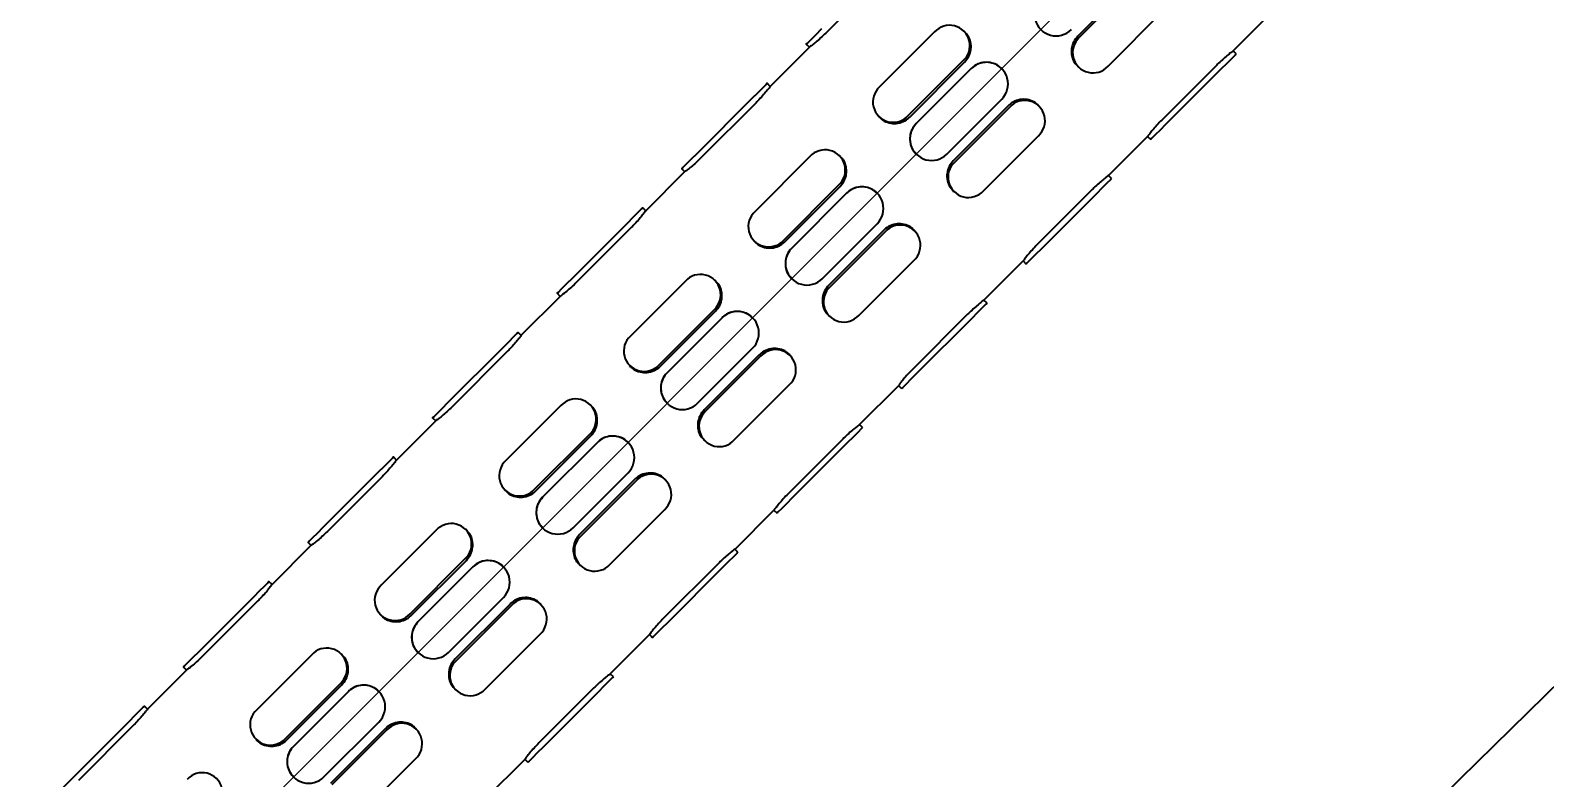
# Model space of a CAD drawing. Extents: x 13 to 1049, y 29 to 427.
# Drawn here: x 172.66 to 207.73, y 141.69 to 159 of the extents above; entities that cross this region are included whole.
import ezdxf

# ---------------------------------------------------------------- set-up
doc = ezdxf.new("R2010")
doc.units = 0
doc.header["$LTSCALE"] = 23.1
doc.header["$MEASUREMENT"] = 0
doc.linetypes.add('CENTERX2', pattern=[20.32, 12.7, -2.54, 2.54, -2.54])
doc.layers.get('0').update_dxf_attribs({"linetype": 'CONTINUOUS'})
doc.layers.get('Defpoints').update_dxf_attribs({"linetype": 'CONTINUOUS'})
doc.layers.add('10', color=7, linetype='CONTINUOUS')
doc.layers.add('中心线层', color=1, linetype='CENTERX2', lineweight=25)
doc.styles.add('SLDTEXTSTYLE0', font='')
doc.styles.get('SLDTEXTSTYLE0').set_extended_font_data('汉仪长仿宋体')
doc.dimstyles.new('SLDDIMSTYLE0', dxfattribs={"dimtxt": 3.5, "dimasz": 4.08, "dimexe": 0, "dimexo": 0.0625, "dimgap": 0.875, "dimtad": 2, "dimdec": 0, "dimlfac": 5, "dimrnd": 1e-09, "dimzin": 12, "dimdsep": 46, "dimtxsty": 'SLDTEXTSTYLE0', "dimsah": 1, "dimcen": 0.09, "dimadec": 0, "dimazin": 3, "dimtfac": 1, "dimtdec": 0, "dimtofl": 0, "dimtmove": 0, "dimatfit": 3, "dimfxl": 0, "dimfrac": 2, "dimtolj": 1, "dimtzin": 12, "dimarcsym": 0})
doc.dimstyles.new('SLDDIMSTYLE1', dxfattribs={"dimtxt": 3.5, "dimasz": 4.08, "dimexe": 0, "dimexo": 0.0625, "dimgap": 0.875, "dimtad": 2, "dimlfac": 5, "dimrnd": 1e-09, "dimzin": 12, "dimdsep": 46, "dimtxsty": 'SLDTEXTSTYLE0', "dimsah": 1, "dimcen": 0.09, "dimadec": 0, "dimazin": 3, "dimtfac": 1, "dimtofl": 0, "dimtmove": 0, "dimatfit": 3, "dimfxl": 0, "dimfrac": 2, "dimtolj": 1, "dimtzin": 12, "dimarcsym": 0})
doc.dimstyles.get("Standard").update_dxf_attribs({"dimtxt": 2.5, "dimasz": 0.18, "dimexe": 0.18, "dimexo": 0.0625, "dimgap": 0.09, "dimtad": 0, "dimtih": 1, "dimtoh": 1, "dimdec": 4, "dimzin": 0, "dimdsep": 46, "dimtxsty": 'Standard', "dimcen": 0.09, "dimadec": 0, "dimazin": 0, "dimtp": 0.001, "dimtm": 0.001, "dimtfac": 0.6, "dimtdec": 4, "dimtofl": 0, "dimtmove": 0, "dimatfit": 0, "dimfxl": 0, "dimtolj": 1, "dimtzin": 0, "dimarcsym": 0})

# ---------------------------------------------------------------- blocks, each defined once
blk = doc.blocks.new('*D14')
at = {"layer": '10', "color": 0, "lineweight": -2}
for p, q in [((212.199, 175.066), (225.747, 161.249)), ((163.514, 100.228), (222.834, 158.392)), ((147.052, 111.189), (160.6, 97.371))]:
    blk.add_line(p, q, dxfattribs=at)
at = {"layer": '10', "color": 0}
for points in [[(223.31, 157.907), (222.358, 158.878), (225.747, 161.249)], [(163.038, 100.713), (163.99, 99.742), (160.6, 97.371)]]:
    blk.add_solid(points, dxfattribs=at)
at = {"layer": 'Defpoints', "color": 0}
for p in [(212.155, 175.111), (225.747, 161.249), (147.008, 111.234)]:
    blk.add_point(p, dxfattribs=at)
at = {"layer": '10', "color": 0, "insert": (195.566, 130.431), "char_height": 3.5, "attachment_point": 2, "rotation": 44.4363, "style": 'SLDTEXTSTYLE0'}
blk.add_mtext('\\A1;450', dxfattribs=at)
blk = doc.blocks.new('*D15')
at = {"layer": '10', "color": 0, "lineweight": -2}
blk.add_arc((147.808, 110.764), 11.758, 64.9822, 160.0178, dxfattribs=at)
at = {"layer": '10', "color": 0}
for points in [[(152.391, 120.862), (153.171, 121.976), (156.123, 119.079)], [(136.088, 114.9), (137.428, 114.664), (136.05, 110.764)]]:
    blk.add_solid(points, dxfattribs=at)
at = {"layer": 'Defpoints', "color": 0}
for p in [(212.021, 174.977), (147.808, 122.522), (149.242, 112.198), (57.008, 110.764), (145.323, 110.764)]:
    blk.add_point(p, dxfattribs=at)
at = {"layer": '10', "color": 0, "insert": (136.457, 123.269), "char_height": 3.5, "attachment_point": 1, "rotation": 25.0283, "style": 'SLDTEXTSTYLE0'}
blk.add_mtext('\\A1;135%%d', dxfattribs=at)
blk = doc.blocks.new('*D19')
at = {"color": 0, "lineweight": -2}
for p, q in [((212.199, 174.066), (212.199, 81.206)), ((57.008, 109.702), (57.008, 81.206)), ((61.008, 82.206), (208.199, 82.206))]:
    blk.add_line(p, q, dxfattribs=at)
at = {"color": 0}
for points in [[(61.008, 82.873), (61.008, 81.54), (57.008, 82.206)], [(208.199, 81.54), (208.199, 82.873), (212.199, 82.206)]]:
    blk.add_solid(points, dxfattribs=at)
at = {"layer": 'Defpoints', "color": 0}
for p in [(212.199, 175.066), (57.008, 110.702), (212.199, 82.206)]:
    blk.add_point(p, dxfattribs=at)
at = {"color": 0, "insert": (134.604, 85.206), "char_height": 4, "attachment_point": 5}
blk.add_mtext('\\A1;775', dxfattribs=at)
blk = doc.blocks.new('*D20')
at = {"color": 0, "lineweight": -2}
for p, q in [((211.155, 175.111), (37.892, 175.111)), ((38.892, 171.111), (38.892, 114.702)), ((56.008, 110.702), (37.892, 110.702))]:
    blk.add_line(p, q, dxfattribs=at)
at = {"color": 0}
for points in [[(39.559, 171.111), (38.225, 171.111), (38.892, 175.111)], [(38.225, 114.702), (39.559, 114.702), (38.892, 110.702)]]:
    blk.add_solid(points, dxfattribs=at)
at = {"layer": 'Defpoints', "color": 0}
for p in [(212.155, 175.111), (38.892, 110.702), (57.008, 110.702)]:
    blk.add_point(p, dxfattribs=at)
at = {"color": 0, "insert": (35.892, 142.906), "char_height": 4, "attachment_point": 5, "rotation": 90}
blk.add_mtext('\\A1;332', dxfattribs=at)

msp = doc.modelspace()

# ---------------------------------------------------------------- linework, layer by layer
at = {"color": 7, "linetype": 'Continuous', "lineweight": 25}
for p, q in [((192.35318, 160.20796), (191.08038, 158.93516)), ((198.19356, 160.13756), (196.92077, 158.86477)), ((198.22644, 160.10468), (196.95365, 158.83189)), ((197.61807, 158.16747), (198.89086, 159.44026)), ((200.51163, 158.5178), (201.42557, 159.43175)), ((193.60012, 158.96101), (192.32733, 157.68822)), ((194.31032, 158.95793), (194.28593, 158.98231)), ((190.70579, 158.61146), (189.79184, 157.69751)), ((190.63068, 158.67777), (190.70201, 158.60643)), ((192.99184, 157.02371), (194.26463, 158.29651)), ((193.02469, 156.99086), (194.29748, 158.26366)), ((200.13715, 158.19397), (198.86436, 156.92118)), ((200.58674, 158.45149), (200.5154, 158.52283)), ((194.44947, 158.11166), (193.17668, 156.83887)), ((194.44949, 158.11164), (193.1767, 156.83885)), ((195.1566, 158.11164), (195.15658, 158.11166)), ((196.9079, 158.17054), (196.93231, 158.14613)), ((200.23325, 158.09788), (198.96045, 156.82509)), ((189.79691, 157.70134), (189.72558, 157.77267)), ((188.09917, 156.14639), (189.37197, 157.41918)), ((189.37209, 157.41906), (188.09929, 156.14626)), ((189.46818, 157.32296), (188.19539, 156.05017)), ((193.8838, 156.13175), (195.1566, 157.40454)), ((195.30857, 157.25257), (194.03577, 155.97978)), ((195.34145, 157.21969), (194.06865, 155.9469)), ((196.02721, 157.24103), (196.0028, 157.26544)), ((192.30603, 157.00241), (192.33042, 156.97803)), ((194.73308, 155.28247), (196.00587, 156.55527)), ((197.62663, 155.63281), (198.54058, 156.54675)), ((198.53551, 156.54293), (198.60684, 156.47159)), ((191.42532, 156.07293), (191.40093, 156.09732)), ((193.17669, 156.13176), (193.1767, 156.13175)), ((187.74568, 155.79277), (187.81702, 155.72144)), ((190.71513, 156.07602), (189.44234, 154.80322)), ((187.82079, 155.72646), (186.90685, 154.81251)), ((190.10684, 154.13872), (191.37963, 155.41151)), ((197.70174, 155.5665), (197.63041, 155.63783)), ((190.13969, 154.10587), (191.41248, 155.37866)), ((191.56448, 155.22667), (190.29169, 153.95387)), ((191.56449, 155.22665), (190.2917, 153.95386)), ((192.2716, 155.22665), (192.27159, 155.22666)), ((194.0229, 155.28554), (194.04731, 155.26113)), ((197.25216, 155.30898), (195.97936, 154.03619)), ((197.34825, 155.21288), (196.07546, 153.94009)), ((186.91192, 154.81634), (186.84058, 154.88767)), ((185.21418, 153.26139), (186.48697, 154.53418)), ((186.48709, 154.53406), (185.2143, 153.26127)), ((186.58319, 154.43797), (185.31039, 153.16517)), ((190.99881, 153.24675), (192.2716, 154.51954)), ((192.42357, 154.36757), (191.15078, 153.09478)), ((192.45645, 154.33469), (191.18366, 153.0619)), ((193.14222, 154.35603), (193.11781, 154.38044)), ((189.42103, 154.11742), (189.44542, 154.09303)), ((191.84808, 152.39748), (193.12087, 153.67027)), ((194.74164, 152.74781), (195.65558, 153.66176)), ((195.65051, 153.65793), (195.72184, 153.5866)), ((187.83013, 153.19102), (186.55734, 151.91823)), ((188.54032, 153.18793), (188.51594, 153.21232)), ((190.29169, 153.24676), (190.2917, 153.24675)), ((184.9358, 152.84147), (184.02185, 151.92752)), ((184.86068, 152.90778), (184.93202, 152.83644)), ((194.81675, 152.6815), (194.74541, 152.75284)), ((187.22184, 151.25372), (188.49464, 152.52652)), ((187.25469, 151.22087), (188.52749, 152.49366)), ((188.67948, 152.34167), (187.40669, 151.06888)), ((188.6795, 152.34165), (187.40671, 151.06886)), ((189.3866, 152.34165), (189.38659, 152.34167)), ((191.13791, 152.40054), (191.16232, 152.37614)), ((194.36716, 152.42398), (193.09437, 151.15119)), ((194.46326, 152.32789), (193.19046, 151.0551)), ((184.02692, 151.93134), (183.95559, 152.00268)), ((182.32918, 150.37639), (183.60197, 151.64919)), ((183.6021, 151.64906), (182.3293, 150.37627)), ((183.69819, 151.55297), (182.4254, 150.28018)), ((188.11381, 150.36175), (189.3866, 151.63455)), ((186.53604, 151.23242), (186.56042, 151.20804)), ((189.53857, 151.48258), (188.26578, 150.20979)), ((189.57146, 151.4497), (188.29866, 150.1769)), ((190.25722, 151.47104), (190.23281, 151.49545)), ((188.96308, 149.51248), (190.23588, 150.78527)), ((191.85664, 149.86282), (192.77059, 150.77676)), ((192.76551, 150.77294), (192.83685, 150.7016)), ((184.94514, 150.30602), (183.67234, 149.03323)), ((185.65533, 150.30294), (185.63094, 150.32733)), ((187.40669, 150.36177), (187.40671, 150.36175)), ((182.0508, 149.95647), (181.13685, 149.04252)), ((181.97569, 150.02278), (182.04702, 149.95144)), ((191.93175, 149.79651), (191.86042, 149.86784)), ((184.33685, 148.36873), (185.60964, 149.64152)), ((184.3697, 148.33588), (185.64249, 149.60867)), ((185.79449, 149.45667), (184.52169, 148.18388)), ((185.7945, 149.45666), (184.52171, 148.18387)), ((186.50161, 149.45666), (186.5016, 149.45667)), ((188.25291, 149.51555), (188.27732, 149.49114)), ((191.48217, 149.53899), (190.20937, 148.26619)), ((191.57826, 149.44289), (190.30547, 148.1701)), ((181.14193, 149.04635), (181.07059, 149.11768)), ((179.44419, 147.4914), (180.71698, 148.76419)), ((180.7171, 148.76407), (179.44431, 147.49128)), ((185.22882, 147.47676), (186.50161, 148.74955)), ((180.81319, 148.66797), (179.5404, 147.39518)), ((186.65358, 148.59758), (185.38079, 147.32479)), ((186.68646, 148.5647), (185.41367, 147.29191)), ((187.37222, 148.58604), (187.34781, 148.61045)), ((183.65104, 148.34743), (183.67543, 148.32304)), ((186.07809, 146.62749), (187.35088, 147.90028)), ((188.97165, 146.97782), (189.88559, 147.89177)), ((189.88052, 147.88794), (189.95185, 147.81661)), ((182.06014, 147.42103), (180.78735, 146.14824)), ((182.77033, 147.41794), (182.74595, 147.44233)), ((184.5217, 147.47677), (184.52171, 147.47676)), ((179.1658, 147.07147), (178.25186, 146.15753)), ((179.09069, 147.13778), (179.16203, 147.06645)), ((189.04676, 146.91151), (188.97542, 146.98285)), ((181.45185, 145.48373), (182.72464, 146.75652)), ((181.4847, 145.45088), (182.7575, 146.72367)), ((185.36792, 146.63055), (185.39233, 146.60614)), ((188.59717, 146.65399), (187.32438, 145.3812)), ((182.90949, 146.57168), (181.6367, 145.29889)), ((182.90951, 146.57166), (181.63671, 145.29887)), ((183.61661, 146.57166), (183.6166, 146.57167)), ((188.69326, 146.5579), (187.42047, 145.2851)), ((178.25693, 146.16135), (178.1856, 146.23269)), ((176.55919, 144.6064), (177.83198, 145.87919)), ((177.8321, 145.87907), (176.55931, 144.60628)), ((177.9282, 145.78298), (176.65541, 144.51019)), ((182.34382, 144.59176), (183.61661, 145.86456)), ((183.76858, 145.71259), (182.49579, 144.43979)), ((183.80146, 145.6797), (182.52867, 144.40691)), ((184.48723, 145.70105), (184.46282, 145.72546)), ((180.76605, 145.46243), (180.79043, 145.43804)), ((183.19309, 143.74249), (184.46589, 145.01528)), ((186.08665, 144.09282), (187.0006, 145.00677)), ((186.99552, 145.00295), (187.06686, 144.93161)), ((179.17514, 144.53603), (177.90235, 143.26324)), ((179.88534, 144.53295), (179.86095, 144.55733)), ((181.6367, 144.59178), (181.63671, 144.59176)), ((176.28081, 144.18648), (175.36686, 143.27253)), ((176.2057, 144.25279), (176.27703, 144.18145)), ((178.56686, 142.59874), (179.83965, 143.87153)), ((178.59971, 142.56589), (179.8725, 143.83868)), ((186.16176, 144.02651), (186.09043, 144.09785)), ((180.02449, 143.68668), (178.7517, 142.41389)), ((180.02451, 143.68667), (178.75172, 142.41387)), ((180.73162, 143.68667), (180.73161, 143.68668)), ((182.48292, 143.74556), (182.50733, 143.72115)), ((185.71217, 143.769), (184.43938, 142.4962)), ((185.80827, 143.6729), (184.53548, 142.40011)), ((175.37194, 143.27636), (175.3006, 143.34769)), ((173.67419, 141.72141), (174.94699, 142.9942)), ((174.94711, 142.99408), (173.67432, 141.72129)), ((175.0432, 142.89798), (173.77041, 141.62519)), ((179.45883, 141.70677), (180.73162, 142.97956)), ((180.88359, 142.82759), (179.61079, 141.5548)), ((180.91647, 142.79471), (179.64368, 141.52192)), ((181.60223, 142.81605), (181.57782, 142.84046)), ((177.88105, 142.57743), (177.90544, 142.55305)), ((180.3081, 140.8575), (181.58089, 142.13029)), ((183.20165, 141.20783), (184.1156, 142.12178)), ((184.11053, 142.11795), (184.18186, 142.04662)), ((178.75171, 141.70678), (178.75172, 141.70677))]:
    msp.add_line(p, q, dxfattribs=at)
at = {"color": 7, "linetype": 'Continuous', "lineweight": 25, "flags": 128}
for points in [[(190.98429, 159.03126), (190.84899, 158.89597), (190.73427, 158.78128), (190.65761, 158.70466), (190.63068, 158.67777), (190.65757, 158.7047), (190.73419, 158.78136), (190.84887, 158.89608), (190.98417, 159.03138)], [(200.58674, 158.45149), (200.55985, 158.42456), (200.48323, 158.3479), (200.36854, 158.23318), (200.23325, 158.09788)], [(189.37197, 157.41918), (189.50727, 157.55447), (189.62198, 157.66916), (189.69864, 157.74578), (189.72558, 157.77267), (189.69869, 157.74573), (189.62207, 157.66907), (189.50738, 157.55436), (189.37209, 157.41906)], [(198.96045, 156.82509), (198.82515, 156.68979), (198.71044, 156.5751), (198.63378, 156.49848), (198.60684, 156.47159)], [(188.09929, 156.14626), (187.96399, 156.01097), (187.84928, 155.89628), (187.77262, 155.81966), (187.74568, 155.79277), (187.77257, 155.81971), (187.84919, 155.89637), (187.96388, 156.01108), (188.09917, 156.14639)], [(197.70174, 155.5665), (197.67485, 155.53956), (197.59823, 155.4629), (197.48355, 155.34819), (197.34825, 155.21288)], [(186.48697, 154.53418), (186.62227, 154.66948), (186.73699, 154.78416), (186.81365, 154.86079), (186.84058, 154.88767), (186.81369, 154.86074), (186.73707, 154.78408), (186.62239, 154.66936), (186.48709, 154.53406)], [(196.07546, 153.94009), (195.94016, 153.8048), (195.82544, 153.69011), (195.74878, 153.61349), (195.72184, 153.5866)], [(185.2143, 153.26127), (185.079, 153.12597), (184.96428, 153.01129), (184.88762, 152.93467), (184.86068, 152.90778), (184.88757, 152.93471), (184.9642, 153.01137), (185.07888, 153.12609), (185.21418, 153.26139)], [(194.81675, 152.6815), (194.78986, 152.65457), (194.71324, 152.57791), (194.59855, 152.46319), (194.46326, 152.32789)], [(183.60197, 151.64919), (183.73728, 151.78448), (183.85199, 151.89917), (183.92865, 151.97579), (183.95559, 152.00268), (183.9287, 151.97574), (183.85208, 151.89908), (183.73739, 151.78437), (183.6021, 151.64906)], [(193.19046, 151.0551), (193.05516, 150.9198), (192.94045, 150.80511), (192.86379, 150.72849), (192.83685, 150.7016)], [(182.3293, 150.37627), (182.194, 150.24098), (182.07929, 150.12629), (182.00262, 150.04967), (181.97569, 150.02278), (182.00258, 150.04972), (182.0792, 150.12638), (182.19389, 150.24109), (182.32918, 150.37639)], [(191.93175, 149.79651), (191.90486, 149.76957), (191.82824, 149.69291), (191.71355, 149.5782), (191.57826, 149.44289)], [(180.71698, 148.76419), (180.85228, 148.89948), (180.967, 149.01417), (181.04366, 149.09079), (181.07059, 149.11768), (181.0437, 149.09075), (180.96708, 149.01409), (180.85239, 148.89937), (180.7171, 148.76407)], [(190.30547, 148.1701), (190.17016, 148.03481), (190.05545, 147.92012), (189.97879, 147.8435), (189.95185, 147.81661)], [(179.44431, 147.49128), (179.309, 147.35598), (179.19429, 147.24129), (179.11763, 147.16467), (179.09069, 147.13778), (179.11758, 147.16472), (179.1942, 147.24138), (179.30889, 147.35609), (179.44419, 147.4914)], [(189.04676, 146.91151), (189.01987, 146.88457), (188.94325, 146.80791), (188.82856, 146.6932), (188.69326, 146.5579)], [(177.83198, 145.87919), (177.96729, 146.01449), (178.082, 146.12918), (178.15866, 146.2058), (178.1856, 146.23269), (178.15871, 146.20575), (178.08209, 146.12909), (177.9674, 146.01438), (177.8321, 145.87907)], [(187.42047, 145.2851), (187.28517, 145.14981), (187.17045, 145.03512), (187.09379, 144.9585), (187.06686, 144.93161)], [(176.55931, 144.60628), (176.42401, 144.47099), (176.30929, 144.3563), (176.23263, 144.27968), (176.2057, 144.25279), (176.23259, 144.27972), (176.30921, 144.35638), (176.4239, 144.4711), (176.55919, 144.6064)], [(186.16176, 144.02651), (186.13487, 143.99958), (186.05825, 143.92292), (185.94356, 143.8082), (185.80827, 143.6729)], [(174.94699, 142.9942), (175.08229, 143.12949), (175.197, 143.24418), (175.27367, 143.3208), (175.3006, 143.34769), (175.27371, 143.32076), (175.19709, 143.2441), (175.0824, 143.12938), (174.94711, 142.99408)], [(184.53548, 142.40011), (184.40017, 142.26481), (184.28546, 142.15013), (184.2088, 142.0735), (184.18186, 142.04662)], [(173.67432, 141.72129), (173.53901, 141.58599), (173.4243, 141.4713), (173.34764, 141.39468), (173.3207, 141.36779), (173.34759, 141.39473), (173.42421, 141.47139), (173.5389, 141.5861), (173.67419, 141.72141)]]:
    msp.add_lwpolyline(points, dxfattribs=at)
at = {"color": 7, "linetype": 'Continuous', "lineweight": 25}
for centre, radius, start, end in [((196.41525, 159.37029), 0.5, 134.999999, 315.000001), ((193.949, 158.64538), 0.47046, 312.135388, 137.864612), ((197.2692, 158.48302), 0.47041, 132.129632, 317.870368), ((194.80304, 157.75809), 0.5, 314.999999, 135.000001), ((192.64296, 157.33934), 0.47046, 132.135388, 317.864612), ((195.69031, 156.90413), 0.47041, 312.129632, 137.870368), ((193.53025, 156.4853), 0.5, 134.999999, 315.000001), ((191.06401, 155.76039), 0.47046, 312.135388, 137.864612), ((194.38421, 155.59803), 0.47041, 132.129632, 317.870368), ((191.91805, 154.8731), 0.5, 314.999999, 135.000001), ((189.75796, 154.45435), 0.47046, 132.135388, 317.864612), ((192.80532, 154.01914), 0.47041, 312.129632, 137.870368), ((190.64526, 153.6003), 0.5, 134.999999, 315.000001), ((188.17901, 152.87539), 0.47046, 312.135388, 137.864612), ((191.49921, 152.71303), 0.47041, 132.129632, 317.870368), ((189.03305, 151.9881), 0.5, 314.999999, 135.000001), ((186.87297, 151.56935), 0.47046, 132.135388, 317.864612), ((189.92032, 151.13414), 0.47041, 312.129632, 137.870368), ((187.76026, 150.71531), 0.5, 134.999999, 315.000001), ((185.29401, 149.9904), 0.47046, 312.135388, 137.864612), ((188.61422, 149.82804), 0.47041, 132.129632, 317.870368), ((186.14806, 149.1031), 0.5, 314.999999, 135.000001), ((183.98797, 148.68435), 0.47046, 132.135388, 317.864612), ((187.03533, 148.24915), 0.47041, 312.129632, 137.870368), ((184.87526, 147.83031), 0.5, 134.999999, 315.000001), ((182.40902, 147.1054), 0.47046, 312.135388, 137.864612), ((185.72922, 146.94304), 0.47041, 132.129632, 317.870368), ((183.26306, 146.21811), 0.5, 314.999999, 135.000001), ((181.10298, 145.79936), 0.47046, 132.135388, 317.864612), ((184.15033, 145.36415), 0.47041, 312.129632, 137.870368), ((181.99027, 144.94532), 0.5, 134.999999, 315.000001), ((179.52402, 144.22041), 0.47046, 312.135388, 137.864612), ((182.84423, 144.05804), 0.47041, 132.129632, 317.870368), ((180.37806, 143.33311), 0.5, 314.999999, 135.000001), ((178.21798, 142.91436), 0.47046, 132.135388, 317.864612), ((181.26534, 142.47915), 0.47041, 312.129632, 137.870368), ((179.10527, 142.06032), 0.5, 134.999999, 315.000001), ((176.63903, 141.33541), 0.47046, 312.135388, 137.864612)]:
    msp.add_arc(centre, radius, start, end, dxfattribs=at)
for points, knots in [([(191.08038, 158.93516), (191.0403, 158.89623), (190.96015, 158.81837), (190.84645, 158.72071), (190.75829, 158.65001), (190.70641, 158.61078), (190.70641, 158.61082), (190.70641, 158.61083)], [0, 0, 0, 0, 0.21318005, 0.42630713, 0.64080613, 0.85622026, 1, 1, 1, 1]), ([(194.29748, 158.26366), (194.33316, 158.30699), (194.4045, 158.39366), (194.45083, 158.5587), (194.44357, 158.72481), (194.39345, 158.86601), (194.33074, 158.92869), (194.30567, 158.95375)], [0, 0, 0, 0, 0.21324843, 0.42644388, 0.64101168, 0.85649491, 1, 1, 1, 1]), ([(196.92077, 158.86477), (196.88509, 158.82143), (196.81374, 158.73477), (196.76741, 158.56974), (196.77467, 158.40363), (196.82477, 158.26244), (196.88748, 158.19976), (196.91255, 158.17471)], [0, 0, 0, 0, 0.21324843, 0.42644388, 0.64101168, 0.85649491, 1, 1, 1, 1]), ([(195.15192, 158.1075), (195.14014, 158.12173), (195.09284, 158.17883), (194.97106, 158.23668), (194.80584, 158.2681), (194.63717, 158.23959), (194.51869, 158.17615), (194.46352, 158.12475), (194.44947, 158.11166)], [0, 0, 0, 0, 0.07049632, 0.28294968, 0.49615414, 0.71125472, 0.92647591, 1, 1, 1, 1]), ([(200.51101, 158.51843), (200.51239, 158.51947), (200.51799, 158.52366), (200.48148, 158.49624), (200.40646, 158.43748), (200.29925, 158.3475), (200.20435, 158.26049), (200.15079, 158.20747), (200.13715, 158.19397)], [0, 0, 0, 0, 0.07019808, 0.2827196, 0.49599248, 0.71116207, 0.92645231, 1, 1, 1, 1]), ([(189.79247, 157.69688), (189.79355, 157.6983), (189.7978, 157.70394), (189.7704, 157.66738), (189.71164, 157.59229), (189.6217, 157.48508), (189.53469, 157.39016), (189.48168, 157.3366), (189.46818, 157.32296)], [0, 0, 0, 0, 0.0716255, 0.28382076, 0.49676622, 0.71160549, 0.92656522, 1, 1, 1, 1]), ([(195.99815, 157.26127), (195.98721, 157.27465), (195.94331, 157.32837), (195.82538, 157.38235), (195.66332, 157.41062), (195.49593, 157.38083), (195.37776, 157.31708), (195.32261, 157.26566), (195.30857, 157.25257)], [0, 0, 0, 0, 0.07049632, 0.28294968, 0.49615414, 0.71125472, 0.92647591, 1, 1, 1, 1]), ([(192.33506, 156.9822), (192.34601, 156.96881), (192.38992, 156.91509), (192.50785, 156.8611), (192.66992, 156.83282), (192.83732, 156.8626), (192.95549, 156.92635), (193.01064, 156.97777), (193.02469, 156.99086)], [0, 0, 0, 0, 0.07049632, 0.28294968, 0.49615414, 0.71125472, 0.92647591, 1, 1, 1, 1]), ([(193.17668, 156.83887), (193.14104, 156.79549), (193.06977, 156.70875), (193.02433, 156.54282), (193.03399, 156.37432), (193.08794, 156.22928), (193.15467, 156.16258), (193.18135, 156.13592)], [0, 0, 0, 0, 0.21324843, 0.42644388, 0.64101168, 0.85649491, 1, 1, 1, 1]), ([(198.86436, 156.92118), (198.82542, 156.8811), (198.74756, 156.80095), (198.64988, 156.68727), (198.57916, 156.59916), (198.53996, 156.54738), (198.53995, 156.54738), (198.53995, 156.54738)], [0, 0, 0, 0, 0.21350812, 0.4269632, 0.64179231, 0.85753795, 1, 1, 1, 1]), ([(188.19539, 156.05017), (188.15531, 156.01123), (188.07516, 155.93337), (187.96145, 155.83571), (187.8733, 155.76502), (187.82141, 155.72578), (187.82141, 155.72582), (187.82141, 155.72584)], [0, 0, 0, 0, 0.21318005, 0.42630713, 0.64080613, 0.85622026, 1, 1, 1, 1]), ([(191.41248, 155.37866), (191.44816, 155.422), (191.51951, 155.50867), (191.56584, 155.6737), (191.55857, 155.83981), (191.50846, 155.98101), (191.44574, 156.0437), (191.42067, 156.06876)], [0, 0, 0, 0, 0.21324843, 0.42644388, 0.64101168, 0.85649491, 1, 1, 1, 1]), ([(194.03577, 155.97978), (194.00009, 155.93644), (193.92875, 155.84977), (193.88242, 155.68474), (193.88967, 155.51864), (193.93978, 155.37745), (194.00248, 155.31477), (194.02755, 155.28971)], [0, 0, 0, 0, 0.21324843, 0.42644388, 0.64101168, 0.85649491, 1, 1, 1, 1]), ([(197.62601, 155.63343), (197.6274, 155.63447), (197.63299, 155.63866), (197.59648, 155.61124), (197.52146, 155.55248), (197.41426, 155.4625), (197.31935, 155.37549), (197.26579, 155.32248), (197.25216, 155.30898)], [0, 0, 0, 0, 0.07019808, 0.2827196, 0.49599248, 0.71116207, 0.92645231, 1, 1, 1, 1]), ([(192.26693, 155.2225), (192.25514, 155.23673), (192.20784, 155.29384), (192.08606, 155.35168), (191.92085, 155.3831), (191.75218, 155.35459), (191.6337, 155.29115), (191.57853, 155.23975), (191.56448, 155.22667)], [0, 0, 0, 0, 0.07049632, 0.28294968, 0.49615414, 0.71125472, 0.92647591, 1, 1, 1, 1]), ([(186.90747, 154.81188), (186.90855, 154.81331), (186.91281, 154.81895), (186.8854, 154.78238), (186.82665, 154.7073), (186.7367, 154.60008), (186.6497, 154.50516), (186.59668, 154.4516), (186.58319, 154.43797)], [0, 0, 0, 0, 0.0716255, 0.28382076, 0.49676622, 0.71160549, 0.92656522, 1, 1, 1, 1]), ([(193.11316, 154.37627), (193.10222, 154.38965), (193.05831, 154.44337), (192.94039, 154.49736), (192.77832, 154.52562), (192.61094, 154.49584), (192.49276, 154.43208), (192.43761, 154.38067), (192.42357, 154.36757)], [0, 0, 0, 0, 0.07049632, 0.28294968, 0.49615414, 0.71125472, 0.92647591, 1, 1, 1, 1]), ([(189.45007, 154.0972), (189.46101, 154.08382), (189.50492, 154.03009), (189.62286, 153.9761), (189.78493, 153.94782), (189.95232, 153.97761), (190.0705, 154.04136), (190.12565, 154.09278), (190.13969, 154.10587)], [0, 0, 0, 0, 0.07049632, 0.28294968, 0.49615414, 0.71125472, 0.92647591, 1, 1, 1, 1]), ([(195.97936, 154.03619), (195.94043, 153.99611), (195.86256, 153.91596), (195.76488, 153.80227), (195.69417, 153.71416), (195.65496, 153.66239), (195.65496, 153.66239), (195.65495, 153.66239)], [0, 0, 0, 0, 0.21350812, 0.4269632, 0.64179231, 0.85753795, 1, 1, 1, 1]), ([(190.29169, 153.95387), (190.25605, 153.9105), (190.18477, 153.82375), (190.13934, 153.65783), (190.14899, 153.48933), (190.20294, 153.34429), (190.26968, 153.27758), (190.29635, 153.25092)], [0, 0, 0, 0, 0.21324843, 0.42644388, 0.64101168, 0.85649491, 1, 1, 1, 1]), ([(185.31039, 153.16517), (185.27031, 153.12624), (185.19016, 153.04837), (185.07646, 152.95072), (184.9883, 152.88002), (184.93642, 152.84079), (184.93642, 152.84083), (184.93642, 152.84084)], [0, 0, 0, 0, 0.21318005, 0.42630713, 0.64080613, 0.85622026, 1, 1, 1, 1]), ([(188.52749, 152.49366), (188.56316, 152.537), (188.63451, 152.62367), (188.68084, 152.78871), (188.67357, 152.95482), (188.62346, 153.09602), (188.56075, 153.1587), (188.53568, 153.18376)], [0, 0, 0, 0, 0.21324843, 0.42644388, 0.64101168, 0.85649491, 1, 1, 1, 1]), ([(191.15078, 153.09478), (191.1151, 153.05144), (191.04375, 152.96477), (190.99742, 152.79974), (191.00468, 152.63364), (191.05478, 152.49245), (191.11749, 152.42977), (191.14256, 152.40472)], [0, 0, 0, 0, 0.21324843, 0.42644388, 0.64101168, 0.85649491, 1, 1, 1, 1]), ([(194.74101, 152.74843), (194.7424, 152.74948), (194.748, 152.75367), (194.71149, 152.72625), (194.63647, 152.66748), (194.52926, 152.57751), (194.43435, 152.49049), (194.3808, 152.43748), (194.36716, 152.42398)], [0, 0, 0, 0, 0.07019808, 0.2827196, 0.49599248, 0.71116207, 0.92645231, 1, 1, 1, 1]), ([(189.38193, 152.33751), (189.37015, 152.35174), (189.32285, 152.40884), (189.20106, 152.46669), (189.03585, 152.4981), (188.86718, 152.4696), (188.7487, 152.40615), (188.69353, 152.35476), (188.67948, 152.34167)], [0, 0, 0, 0, 0.07049632, 0.28294968, 0.49615414, 0.71125472, 0.92647591, 1, 1, 1, 1]), ([(184.02248, 151.92689), (184.02355, 151.92831), (184.02781, 151.93395), (184.0004, 151.89739), (183.94165, 151.8223), (183.85171, 151.71508), (183.7647, 151.62016), (183.71169, 151.56661), (183.69819, 151.55297)], [0, 0, 0, 0, 0.0716255, 0.28382076, 0.49676622, 0.71160549, 0.92656522, 1, 1, 1, 1]), ([(190.22816, 151.49127), (190.21722, 151.50466), (190.17331, 151.55838), (190.05539, 151.61236), (189.89333, 151.64063), (189.72594, 151.61084), (189.60777, 151.54709), (189.55262, 151.49567), (189.53857, 151.48258)], [0, 0, 0, 0, 0.07049632, 0.28294968, 0.49615414, 0.71125472, 0.92647591, 1, 1, 1, 1]), ([(186.56507, 151.21221), (186.57601, 151.19882), (186.61993, 151.1451), (186.73786, 151.09111), (186.89993, 151.06283), (187.06733, 151.09261), (187.1855, 151.15636), (187.24065, 151.20778), (187.25469, 151.22087)], [0, 0, 0, 0, 0.07049632, 0.28294968, 0.49615414, 0.71125472, 0.92647591, 1, 1, 1, 1]), ([(187.40669, 151.06888), (187.37105, 151.0255), (187.29978, 150.93876), (187.25434, 150.77283), (187.264, 150.60433), (187.31795, 150.45929), (187.38468, 150.39259), (187.41136, 150.36592)], [0, 0, 0, 0, 0.21324843, 0.42644388, 0.64101168, 0.85649491, 1, 1, 1, 1]), ([(193.09437, 151.15119), (193.05543, 151.11111), (192.97757, 151.03096), (192.87988, 150.91727), (192.80917, 150.82917), (192.76996, 150.77739), (192.76996, 150.77739), (192.76996, 150.77739)], [0, 0, 0, 0, 0.21350812, 0.4269632, 0.64179231, 0.85753795, 1, 1, 1, 1]), ([(182.4254, 150.28018), (182.38532, 150.24124), (182.30517, 150.16338), (182.19146, 150.06572), (182.10331, 149.99502), (182.05142, 149.95579), (182.05142, 149.95583), (182.05142, 149.95585)], [0, 0, 0, 0, 0.21318005, 0.42630713, 0.64080613, 0.85622026, 1, 1, 1, 1]), ([(185.64249, 149.60867), (185.67817, 149.65201), (185.74952, 149.73868), (185.79584, 149.90371), (185.78858, 150.06982), (185.73847, 150.21102), (185.67575, 150.27371), (185.65068, 150.29877)], [0, 0, 0, 0, 0.21324843, 0.42644388, 0.64101168, 0.85649491, 1, 1, 1, 1]), ([(188.26578, 150.20979), (188.2301, 150.16645), (188.15876, 150.07978), (188.11242, 149.91475), (188.11968, 149.74865), (188.16978, 149.60745), (188.23249, 149.54478), (188.25756, 149.51972)], [0, 0, 0, 0, 0.21324843, 0.42644388, 0.64101168, 0.85649491, 1, 1, 1, 1]), ([(191.85602, 149.86344), (191.85741, 149.86448), (191.863, 149.86867), (191.82649, 149.84125), (191.75147, 149.78249), (191.64427, 149.69251), (191.54936, 149.6055), (191.4958, 149.55249), (191.48217, 149.53899)], [0, 0, 0, 0, 0.07019808, 0.2827196, 0.49599248, 0.71116207, 0.92645231, 1, 1, 1, 1]), ([(186.49693, 149.45251), (186.48515, 149.46674), (186.43785, 149.52385), (186.31607, 149.58169), (186.15086, 149.61311), (185.98219, 149.5846), (185.86371, 149.52116), (185.80853, 149.46976), (185.79449, 149.45667)], [0, 0, 0, 0, 0.07049632, 0.28294968, 0.49615414, 0.71125472, 0.92647591, 1, 1, 1, 1]), ([(181.13748, 149.04189), (181.13856, 149.04332), (181.14282, 149.04896), (181.11541, 149.01239), (181.05666, 148.93731), (180.96671, 148.83009), (180.87971, 148.73517), (180.82669, 148.68161), (180.81319, 148.66797)], [0, 0, 0, 0, 0.0716255, 0.28382076, 0.49676622, 0.71160549, 0.92656522, 1, 1, 1, 1]), ([(187.34317, 148.60628), (187.33223, 148.61966), (187.28832, 148.67338), (187.1704, 148.72736), (187.00833, 148.75563), (186.84094, 148.72585), (186.72277, 148.66209), (186.66762, 148.61067), (186.65358, 148.59758)], [0, 0, 0, 0, 0.07049632, 0.28294968, 0.49615414, 0.71125472, 0.92647591, 1, 1, 1, 1]), ([(183.68008, 148.32721), (183.69102, 148.31383), (183.73493, 148.2601), (183.85286, 148.20611), (184.01494, 148.17783), (184.18233, 148.20761), (184.3005, 148.27137), (184.35566, 148.32278), (184.3697, 148.33588)], [0, 0, 0, 0, 0.07049632, 0.28294968, 0.49615414, 0.71125472, 0.92647591, 1, 1, 1, 1]), ([(184.52169, 148.18388), (184.48605, 148.1405), (184.41478, 148.05376), (184.36935, 147.88783), (184.379, 147.71934), (184.43295, 147.5743), (184.49969, 147.50759), (184.52636, 147.48093)], [0, 0, 0, 0, 0.21324843, 0.42644388, 0.64101168, 0.85649491, 1, 1, 1, 1]), ([(190.20937, 148.26619), (190.17044, 148.22612), (190.09257, 148.14597), (189.99489, 148.03228), (189.92418, 147.94417), (189.88497, 147.8924), (189.88496, 147.8924), (189.88496, 147.8924)], [0, 0, 0, 0, 0.21350812, 0.4269632, 0.64179231, 0.85753795, 1, 1, 1, 1]), ([(179.5404, 147.39518), (179.50032, 147.35625), (179.42017, 147.27838), (179.30647, 147.18073), (179.21831, 147.11003), (179.16642, 147.0708), (179.16643, 147.07084), (179.16643, 147.07085)], [0, 0, 0, 0, 0.21318005, 0.42630713, 0.64080613, 0.85622026, 1, 1, 1, 1]), ([(182.7575, 146.72367), (182.79317, 146.76701), (182.86452, 146.85368), (182.91085, 147.01872), (182.90358, 147.18483), (182.85347, 147.32603), (182.79075, 147.38871), (182.76568, 147.41377)], [0, 0, 0, 0, 0.21324843, 0.42644388, 0.64101168, 0.85649491, 1, 1, 1, 1]), ([(185.38079, 147.32479), (185.34511, 147.28145), (185.27376, 147.19478), (185.22743, 147.02975), (185.23469, 146.86365), (185.28479, 146.72246), (185.3475, 146.65978), (185.37256, 146.63473)], [0, 0, 0, 0, 0.21324843, 0.42644388, 0.64101168, 0.85649491, 1, 1, 1, 1]), ([(188.97102, 146.97844), (188.97241, 146.97948), (188.978, 146.98368), (188.9415, 146.95626), (188.86648, 146.89749), (188.75927, 146.80752), (188.66436, 146.7205), (188.61081, 146.66749), (188.59717, 146.65399)], [0, 0, 0, 0, 0.07019808, 0.2827196, 0.49599248, 0.71116207, 0.92645231, 1, 1, 1, 1]), ([(183.61194, 146.56752), (183.60015, 146.58174), (183.55286, 146.63885), (183.43107, 146.6967), (183.26586, 146.72811), (183.09719, 146.69961), (182.97871, 146.63616), (182.92354, 146.58477), (182.90949, 146.57168)], [0, 0, 0, 0, 0.07049632, 0.28294968, 0.49615414, 0.71125472, 0.92647591, 1, 1, 1, 1]), ([(178.25249, 146.1569), (178.25356, 146.15832), (178.25782, 146.16396), (178.23041, 146.1274), (178.17166, 146.05231), (178.08172, 145.94509), (177.99471, 145.85017), (177.9417, 145.79662), (177.9282, 145.78298)], [0, 0, 0, 0, 0.0716255, 0.28382076, 0.49676622, 0.71160549, 0.92656522, 1, 1, 1, 1]), ([(184.45817, 145.72128), (184.44723, 145.73467), (184.40332, 145.78839), (184.2854, 145.84237), (184.12334, 145.87064), (183.95595, 145.84085), (183.83778, 145.7771), (183.78263, 145.72568), (183.76858, 145.71259)], [0, 0, 0, 0, 0.07049632, 0.28294968, 0.49615414, 0.71125472, 0.92647591, 1, 1, 1, 1]), ([(180.79508, 145.44222), (180.80602, 145.42883), (180.84994, 145.37511), (180.96787, 145.32112), (181.12994, 145.29284), (181.29734, 145.32262), (181.41551, 145.38637), (181.47066, 145.43779), (181.4847, 145.45088)], [0, 0, 0, 0, 0.07049632, 0.28294968, 0.49615414, 0.71125472, 0.92647591, 1, 1, 1, 1]), ([(181.6367, 145.29889), (181.60106, 145.25551), (181.52979, 145.16877), (181.48435, 145.00284), (181.49401, 144.83434), (181.54796, 144.6893), (181.61469, 144.6226), (181.64137, 144.59593)], [0, 0, 0, 0, 0.21324843, 0.42644388, 0.64101168, 0.85649491, 1, 1, 1, 1]), ([(187.32438, 145.3812), (187.28544, 145.34112), (187.20757, 145.26097), (187.10989, 145.14728), (187.03918, 145.05918), (186.99997, 145.0074), (186.99997, 145.0074), (186.99997, 145.0074)], [0, 0, 0, 0, 0.21350812, 0.4269632, 0.64179231, 0.85753795, 1, 1, 1, 1]), ([(176.65541, 144.51019), (176.61533, 144.47125), (176.53517, 144.39339), (176.42147, 144.29573), (176.33332, 144.22503), (176.28143, 144.1858), (176.28143, 144.18584), (176.28143, 144.18586)], [0, 0, 0, 0, 0.21318005, 0.42630713, 0.64080613, 0.85622026, 1, 1, 1, 1]), ([(179.8725, 143.83868), (179.90818, 143.88202), (179.97952, 143.96868), (180.02585, 144.13372), (180.01859, 144.29983), (179.96847, 144.44103), (179.90576, 144.50372), (179.88069, 144.52877)], [0, 0, 0, 0, 0.21324843, 0.42644388, 0.64101168, 0.85649491, 1, 1, 1, 1]), ([(182.49579, 144.43979), (182.46011, 144.39646), (182.38877, 144.30979), (182.34243, 144.14476), (182.34969, 143.97866), (182.39979, 143.83746), (182.4625, 143.77479), (182.48757, 143.74973)], [0, 0, 0, 0, 0.21324843, 0.42644388, 0.64101168, 0.85649491, 1, 1, 1, 1]), ([(180.72694, 143.68252), (180.71516, 143.69675), (180.66786, 143.75385), (180.54608, 143.8117), (180.38087, 143.84312), (180.2122, 143.81461), (180.09372, 143.75117), (180.03854, 143.69977), (180.02449, 143.68668)], [0, 0, 0, 0, 0.07049632, 0.28294968, 0.49615414, 0.71125472, 0.92647591, 1, 1, 1, 1]), ([(186.08603, 144.09345), (186.08742, 144.09449), (186.09301, 144.09868), (186.0565, 144.07126), (185.98148, 144.0125), (185.87428, 143.92252), (185.77937, 143.83551), (185.72581, 143.78249), (185.71217, 143.769)], [0, 0, 0, 0, 0.07019808, 0.2827196, 0.49599248, 0.71116207, 0.92645231, 1, 1, 1, 1]), ([(175.36749, 143.2719), (175.36857, 143.27333), (175.37283, 143.27897), (175.34542, 143.2424), (175.28667, 143.16732), (175.19672, 143.0601), (175.10971, 142.96518), (175.0567, 142.91162), (175.0432, 142.89798)], [0, 0, 0, 0, 0.0716255, 0.28382076, 0.49676622, 0.71160549, 0.92656522, 1, 1, 1, 1]), ([(181.57318, 142.83629), (181.56224, 142.84967), (181.51833, 142.90339), (181.40041, 142.95737), (181.23834, 142.98564), (181.07095, 142.95585), (180.95278, 142.8921), (180.89763, 142.84068), (180.88359, 142.82759)], [0, 0, 0, 0, 0.07049632, 0.28294968, 0.49615414, 0.71125472, 0.92647591, 1, 1, 1, 1]), ([(177.91009, 142.55722), (177.92103, 142.54384), (177.96494, 142.49011), (178.08287, 142.43612), (178.24494, 142.40784), (178.41234, 142.43762), (178.53051, 142.50138), (178.58566, 142.55279), (178.59971, 142.56589)], [0, 0, 0, 0, 0.07049632, 0.28294968, 0.49615414, 0.71125472, 0.92647591, 1, 1, 1, 1]), ([(178.7517, 142.41389), (178.71606, 142.37051), (178.64479, 142.28377), (178.59935, 142.11784), (178.60901, 141.94934), (178.66296, 141.8043), (178.72969, 141.7376), (178.75637, 141.71094)], [0, 0, 0, 0, 0.21324843, 0.42644388, 0.64101168, 0.85649491, 1, 1, 1, 1]), ([(184.43938, 142.4962), (184.40044, 142.45612), (184.32258, 142.37598), (184.2249, 142.26229), (184.15418, 142.17418), (184.11498, 142.12241), (184.11497, 142.12241), (184.11497, 142.12241)], [0, 0, 0, 0, 0.21350812, 0.4269632, 0.64179231, 0.85753795, 1, 1, 1, 1])]:
    msp.add_open_spline(points, degree=3, knots=knots, dxfattribs=at)
at = {"layer": '中心线层', "linetype": 'CENTERX2', "lineweight": 18}
msp.add_line((212.02114, 174.97706), (149.24182, 112.19774), dxfattribs=at)

# ---------------------------------------------------------------- dimensions: what is measured, and where the dimension line sits
dim = msp.add_linear_dim(base=(38.89187, 110.70171), p1=(212.15501, 175.11093), p2=(57.00829, 110.70171), angle=90, text='332', dimstyle='Standard', override={"dimtxt": 4, "dimasz": 4, "dimexe": 1, "dimexo": 1, "dimgap": 1, "dimtad": 1, "dimtih": 0, "dimtoh": 0, "dimlfac": 1, "dimcen": 3.78, "dimtp": 0, "dimtm": 0, "dimtfac": 1, "dimtmove": 1, "dimatfit": 3})
dim.commit()
dim.dimension.update_dxf_attribs({"geometry": '*D20', "text_midpoint": (35.89187, 142.90632)})
dim = msp.add_linear_dim(base=(212.19876, 82.20633), p1=(57.00829, 110.70171), p2=(212.19876, 175.0663), text='775', dimstyle='Standard', override={"dimtxt": 4, "dimasz": 4, "dimexe": 1, "dimexo": 1, "dimgap": 1, "dimtad": 1, "dimtih": 0, "dimtoh": 0, "dimlfac": 1, "dimcen": 3.78, "dimtp": 0, "dimtm": 0, "dimtfac": 1, "dimtmove": 1, "dimatfit": 3})
dim.commit()
dim.dimension.update_dxf_attribs({"geometry": '*D19', "text_midpoint": (134.60353, 85.20633)})
at = {"layer": '10'}
dim = msp.add_linear_dim(base=(225.74714, 161.24868), p1=(147.00829, 111.2336), p2=(212.15501, 175.11093), angle=44.436318, text='450', dimstyle='SLDDIMSTYLE0', dxfattribs=at)
dim.commit()
dim.dimension.update_dxf_attribs({"geometry": '*D14', "text_midpoint": (194.95381, 131.05536), "dimtype": 160})
dim = msp.add_angular_dim_2l(base=(147.80829, 122.52246), line1=((149.24182, 112.19774), (212.02114, 174.97706)), line2=((145.32301, 110.76421), (57.00829, 110.76421)), dimstyle='SLDDIMSTYLE1', dxfattribs=at)
dim.commit()
dim.dimension.update_dxf_attribs({"geometry": '*D15', "text_midpoint": (142.83377, 121.41835), "dimtype": 162})

doc.saveas('drawing.dxf')
